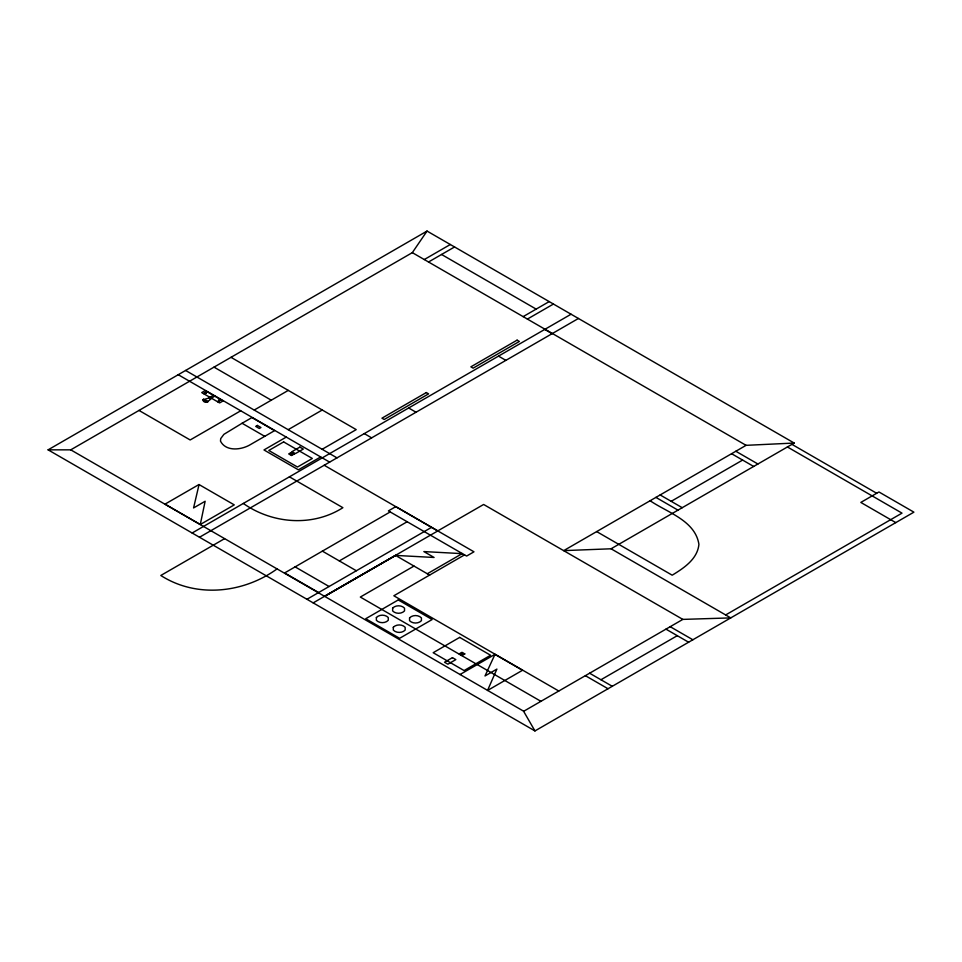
<?xml version="1.0" encoding="UTF-8"?>
<svg xmlns="http://www.w3.org/2000/svg" width="962" height="962" viewBox="0 0 962 962"><rect width="100%" height="100%" fill="white"/><g stroke="black" fill="none" stroke-linecap="round" stroke-linejoin="round"><path stroke-width="1.44" d="M200.288 524.506L234.259 504.882L198.99 484.523L165.019 504.136L200.288 524.506L205.134 501.274L193.578 507.936L199.05 484.559M494.973 654.388L485.004 675.961L496.897 669.095L487.53 690.476L522.498 670.286L494.925 654.364L459.956 674.554M427.044 231.072L48.1 449.843L70.755 449.843L412.325 252.645L427.044 231.072L794.203 443.049L611.062 548.785L563.708 550.625L746.079 445.334L794.203 443.049M242.087 423.268L223.918 434.331L220.719 438.588L220.478 441.113C225.998 451.972 241.678 449.963 250.613 444.492L274.591 430.651L251.948 417.58L242.087 423.268L264.73 436.339M424.278 259.548L450.324 244.504M428.523 262.001L454.569 246.957M203.535 393.638L206.998 391.642M213.336 395.31L208.465 398.124L202.633 399.952C205.988 406.433 211.135 397.198 214.863 396.188M217.701 401.815L221.2 399.843M240.728 410.786L190.175 439.971L138.973 410.413M254.293 410.004L288.275 390.392M288.275 429.617L322.246 410.004M286.267 437.085L263.973 449.951L298.376 469.817L320.671 456.95M523.148 316.63L549.194 301.587M527.392 319.083L553.451 304.04M322.246 449.23L356.217 429.617L231 357.323M192.123 533.008L571.067 314.225M199.495 537.253L578.439 318.47M224.579 538.66L160.81 575.48C196.488 598.388 243.434 593.169 277.02 568.939M318.638 592.544L284.656 572.931L390.187 511.94M339.321 560.918L407.179 521.741M306.938 599.29L431.577 527.332M313.167 602.885L437.806 530.928M324.675 596.356L395.562 555.435L324.507 596.344M413.997 566.065L360.317 597.053L541.017 701.382M427.308 573.761L462.289 553.559M558.79 691.017L393.831 595.779L464.562 554.87M671.187 501.322L742.616 460.077M611.062 548.785L730.759 617.893L682.84 619.396L523.629 711.315L534.956 730.928L913.9 512.157L878.943 491.967L860.822 502.429L895.778 522.619M600.949 679.749L677.284 635.678M725.661 614.946L902.007 513.131L787.409 446.969M462.457 553.667L423.857 551.575L434.078 557.467L395.526 555.411L429.641 575.096M791.942 444.36L876.683 493.278M441.546 254.473L536.171 309.115M412.325 252.645L746.079 445.334M544.757 329.413L552.116 333.67M735.822 451.25L757.912 463.997M731.577 453.703L753.667 466.45M498.508 356.12L505.868 360.365M660.148 494.949L682.226 507.695M655.904 497.39L677.982 510.149M650.108 500.733C667.291 512.505 695.201 520.502 698.917 544.336C697.498 559.114 683.814 568.121 672.197 575.192L596.668 531.589M408.67 407.984L416.029 412.241M364.285 433.609L371.645 437.854M682.84 619.396L483.633 504.473L437.758 530.904L324.194 465.247M670.213 626.695L692.856 639.766M214.021 367.135L271.284 400.192M665.969 629.148L688.612 642.219M185.606 370.466L336.989 457.864M178.235 374.711L329.629 462.121M209.884 397.294L201.731 392.592L205.183 390.596L223.076 400.926L219.625 402.922L211.412 398.184M208.802 397.919L210.329 398.809M289.418 476.827L342.893 507.695C312.494 527.068 272.342 523.857 243.326 503.451M589.622 673.22L612.277 686.291M585.377 675.673L608.032 688.744M322.33 551.106L356.313 570.731M295.069 566.858L329.088 586.507M70.755 449.843L523.833 711.315M48.1 449.843L534.956 730.928M392.64 608.128L392.64 610.918C395.562 614.057 401.587 614.057 404.521 610.918L404.521 608.14C401.587 605.002 395.574 605.002 392.64 608.128M409.559 617.905L409.559 620.682C412.482 623.821 418.506 623.821 421.428 620.682L421.428 617.905C418.494 614.766 412.482 614.766 409.559 617.905M376.382 617.52L376.382 620.31C379.317 623.448 385.329 623.448 388.263 620.298L388.263 617.52C385.329 614.381 379.317 614.381 376.382 617.52M393.302 627.284L393.302 630.074C396.224 633.212 402.248 633.212 405.17 630.074L405.17 627.284C402.236 624.146 396.236 624.146 393.302 627.284M463.576 653.919L461.976 654.845L460.365 653.919L461.976 653.006L463.576 653.919M293.109 453.92L291.51 454.846L289.899 453.92L291.51 452.994L293.109 453.92M294.312 453.92L291.51 455.543L288.708 453.92L291.51 452.308L294.312 453.92M464.778 653.932L461.976 655.543L459.163 653.932L461.976 652.308L464.778 653.932M203.427 399.266L203.499 399.976C205.748 403.162 212.313 402.657 203.427 399.266M206.421 392.953L205.243 392.652L206.421 392.953M218.879 400.144C217.147 400.541 220.538 401.334 218.879 400.144M257.371 425.445L255.712 426.406L259.307 428.487L260.967 427.525L257.371 425.445M283.634 441.907L268.807 450.469L297.486 467.027L312.313 458.465L283.634 441.907M299.891 447.089L291.967 451.671L295.358 453.631L303.295 449.062L299.891 447.089M426.334 392.556L381.95 418.181L384.223 419.48L428.595 393.867L426.334 392.556M517.099 340.151L470.863 366.847L473.124 368.157L519.36 341.462L517.099 340.151M395.779 506.637L388.395 510.906L466.618 556.06L473.977 551.815L395.779 506.637M398.244 599.951L365.716 618.734L399.615 638.311L432.154 619.528L398.244 599.951M459.68 637.397L433.165 652.717L464.081 670.562L490.596 655.254L459.68 637.397M452.441 657.647L444.516 662.229L447.907 664.189L455.844 659.607L452.441 657.647"/></g></svg>
